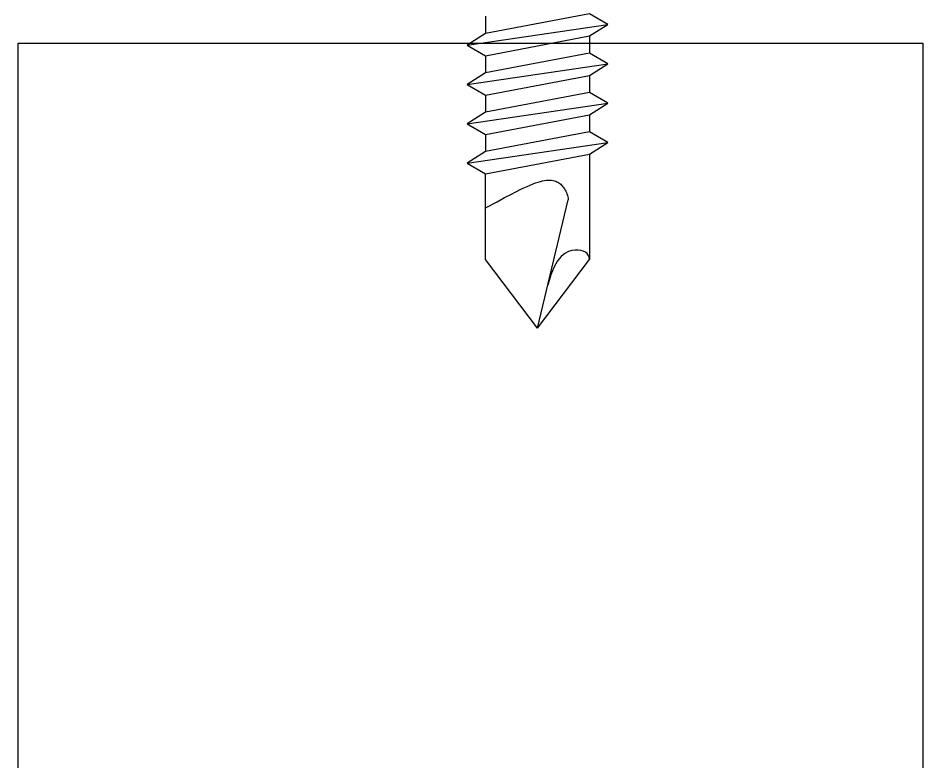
# Model space of a CAD drawing. Header units: millimetres. Extents: x -547695 to 905972, y -1055718 to 167349.
# Drawn here: x -516246.4 to -516052, y -1037557.4 to -1037397.6 of the extents above; entities that cross this region are included whole.
import ezdxf

# ---------------------------------------------------------------- set-up
doc = ezdxf.new("R2010")
doc.units = ezdxf.units.MM
doc.layers.add('View-XTD-CT Cua$0$View-XĐL-CT Cửa$0$KT-NetThay', color=7, linetype='Continuous', lineweight=18)
doc.layers.add('View-XTD-CT Cua$0$View-XĐL-CT Cửa$0$Profile - Vietduc', color=14, linetype='Continuous', lineweight=30)
doc.layers.add('View-XTD-CT Cua$0$View-XĐL-CT Cửa$0$Screw', color=253, linetype='Continuous')

# ---------------------------------------------------------------- blocks, each defined once
blk = doc.blocks.new('View-XTD-CT Cua$0$View-XĐL-CT Cửa$0$ph sd 4.2x25 (elev)')
at = {"layer": 'View-XTD-CT Cua$0$View-XĐL-CT Cửa$0$Screw'}
for q in [(22.952, 1.552), (21.169, 0.917)]:
    blk.add_line((25, 0), q, dxfattribs=at)
for points in [[(16.554, -2.1), (16.87, -1.552), (16.282, 1.552), (15.938, 2.1), (15.622, 1.552), (16.21, -1.552), (16.554, -2.1), (15.938, 2.1)], [(17.729, -2.1), (18.045, -1.552), (17.457, 1.552), (17.113, 2.1), (16.797, 1.552), (17.385, -1.552), (17.729, -2.1), (17.113, 2.1)], [(18.904, -2.1), (19.22, -1.552), (18.632, 1.552), (18.289, 2.1), (17.972, 1.552), (18.56, -1.552), (18.904, -2.1), (18.289, 2.1)], [(20.079, -2.1), (20.395, -1.552), (19.808, 1.552), (19.464, 2.1), (19.147, 1.552), (19.735, -1.552), (20.079, -2.1), (19.464, 2.1)], [(16.282, 1.552), (16.797, 1.552)], [(17.457, 1.552), (17.972, 1.552)], [(18.632, 1.552), (19.147, 1.552)], [(19.808, 1.552), (22.952, 1.552)], [(22.952, 1.552), (22.885, 1.541), (22.828, 1.516), (22.779, 1.478), (22.739, 1.427), (22.709, 1.366), (22.688, 1.293), (22.677, 1.212), (22.676, 1.122), (22.687, 1.024), (22.716, 0.921), (22.772, 0.815), (22.862, 0.707), (22.993, 0.6), (23.176, 0.496), (23.416, 0.397), (23.722, 0.306)], [(21.416, -1.552), (21.228, -1.209), (21.107, -0.985), (21.009, -0.799), (20.93, -0.645), (20.867, -0.516), (20.815, -0.407), (20.772, -0.31), (20.733, -0.22), (20.699, -0.135), (20.67, -0.056), (20.644, 0.018), (20.623, 0.087), (20.607, 0.152), (20.594, 0.212), (20.586, 0.269), (20.583, 0.323), (20.583, 0.373), (20.587, 0.42), (20.594, 0.464), (20.604, 0.505), (20.617, 0.543), (20.632, 0.578), (20.648, 0.61), (20.666, 0.64), (20.686, 0.668), (20.708, 0.693), (20.731, 0.717), (20.756, 0.739), (20.784, 0.76), (20.814, 0.781), (20.846, 0.801), (20.881, 0.822), (20.918, 0.841), (20.958, 0.86), (20.998, 0.877), (21.04, 0.892), (21.083, 0.903), (21.126, 0.912), (21.169, 0.917)], [(25, 0), (22.952, -1.552), (20.395, -1.552)], [(15.695, -1.552), (16.21, -1.552)], [(16.87, -1.552), (17.385, -1.552)], [(18.045, -1.552), (18.56, -1.552)], [(19.22, -1.552), (19.735, -1.552)]]:
    blk.add_lwpolyline(points, dxfattribs=at)
blk = doc.blocks.new('View-XTD-CT Cua$0$View-XĐL-CT Cửa$0$A$C77827696')
at = {"layer": 'View-XTD-CT Cua$0$View-XĐL-CT Cửa$0$Profile - Vietduc'}
blk.add_lwpolyline([(-4091.64, 1039.04), (-3956.64, 1039.04), (-3956.64, 754.04), (-4091.64, 754.04)], close=True, dxfattribs=at)
at = {"layer": 'View-XTD-CT Cua$0$View-XĐL-CT Cửa$0$Screw', "xscale": 4.999999999999999, "yscale": 4.999999999999999, "zscale": 4.999999999999999, "rotation": 270}
blk.add_blockref('View-XTD-CT Cua$0$View-XĐL-CT Cửa$0$ph sd 4.2x25 (elev)', (-4014.14, 1121.53), dxfattribs=at)

msp = doc.modelspace()

# ---------------------------------------------------------------- block references
at = {"layer": 'View-XTD-CT Cua$0$View-XĐL-CT Cửa$0$KT-NetThay', "xscale": 1.44, "yscale": 1.44, "zscale": 1.44}
msp.add_blockref('View-XTD-CT Cua$0$View-XĐL-CT Cửa$0$A$C77827696', (-510354.47, -1038899.17), dxfattribs=at)

doc.saveas('drawing.dxf')
